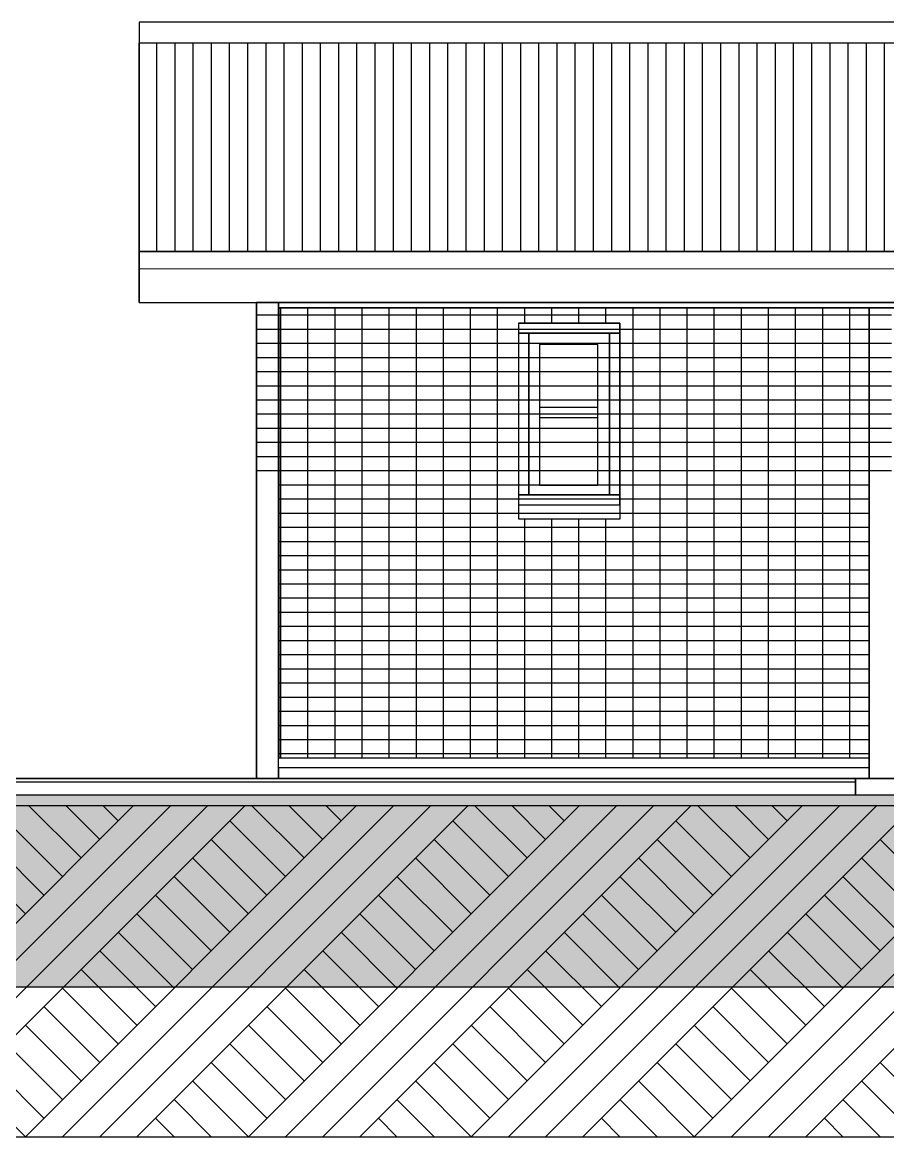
# Model space of a CAD drawing. Header units: millimetres. Extents: x -242231 to 419123, y -2399 to 525285.
# Drawn here: x -223797 to -219516, y 80180 to 85693 of the extents above; entities that cross this region are included whole.
import ezdxf

# ---------------------------------------------------------------- set-up
doc = ezdxf.new("R2010")
doc.units = ezdxf.units.MM
for name, color, linetype in [('2D lines', 7, 'Continuous'), ('Marker - Section', 7, 'Continuous'), ('Roof', 7, 'Continuous'), ('Slabs', 7, 'Continuous'), ('Walls', 7, 'Continuous')]:
    doc.layers.add(name, color=color, linetype=linetype)

msp = doc.modelspace()

# ---------------------------------------------------------------- hatches: boundary and pattern name
at = {"layer": 'Slabs', "linetype": 'Continuous', "lineweight": 0}
msp.add_hatch(color=255, dxfattribs=at).paths.add_polyline_path([(-224769.473, 80921.899), (-208934.275, 80921.899), (-208934.275, 81871.899), (-224769.473, 81871.899)], flags=0)

# ---------------------------------------------------------------- linework, layer by layer
for p, q in [((-214023.107, 85692.54), (-223218.604, 85692.54)), ((-223218.604, 85692.54), (-223218.604, 84558.44)), ((-223218.604, 84558.44), (-217513.506, 84558.44)), ((-217513.506, 84558.44), (-223218.604, 84558.44)), ((-223218.604, 84558.44), (-223218.604, 84306.417)), ((-223218.604, 84306.417), (-217513.37, 84306.417)), ((-222528.822, 84306.417), (-222638.822, 84306.417)), ((-222638.822, 84306.417), (-222638.822, 81951.95)), ((-217513.37, 84306.417), (-222528.825, 84306.417)), ((-222528.825, 84306.417), (-222528.825, 84279.372)), ((-222528.822, 81951.95), (-222528.822, 84306.417)), ((-222528.825, 84279.372), (-216834.657, 84279.372)), ((-219497.696, 84279.372), (-219607.696, 84279.372)), ((-219607.696, 84279.372), (-219607.696, 81951.95)), ((-220841.473, 84205.099), (-221341.473, 84205.099)), ((-221341.473, 84205.099), (-221341.473, 84155.099)), ((-220841.473, 84155.099), (-220841.473, 84205.099)), ((-221291.473, 84155.099), (-221341.473, 84155.099)), ((-221341.473, 84155.099), (-221341.473, 83355.099)), ((-221341.473, 84155.099), (-221291.473, 84155.099)), ((-220891.473, 84155.099), (-221291.473, 84155.099)), ((-221291.473, 84155.099), (-221291.473, 83355.099)), ((-221291.473, 83355.099), (-221291.473, 84155.099)), ((-221291.473, 84155.099), (-220891.473, 84155.099)), ((-220891.473, 83355.099), (-220891.473, 84155.099)), ((-220891.473, 84155.099), (-220841.473, 84155.099)), ((-220841.473, 84155.099), (-220891.473, 84155.099)), ((-220891.473, 84155.099), (-220891.473, 83355.099)), ((-220841.473, 83355.099), (-220841.473, 84155.099)), ((-221341.473, 83355.099), (-221291.473, 83355.099)), ((-221291.473, 83355.099), (-221341.473, 83355.099)), ((-221341.473, 83355.099), (-221341.473, 83305.099)), ((-221291.473, 83355.099), (-220891.473, 83355.099)), ((-220891.473, 83355.099), (-221291.473, 83355.099)), ((-220841.473, 83355.099), (-220891.473, 83355.099)), ((-220891.473, 83355.099), (-220841.473, 83355.099)), ((-220841.473, 83305.099), (-220841.473, 83355.099)), ((-221341.473, 83305.099), (-220841.473, 83305.099)), ((-219607.696, 82005.099), (-222528.822, 82005.099)), ((-222528.822, 82005.099), (-222528.822, 81951.95)), ((-219607.696, 81951.95), (-219607.696, 82005.099)), ((-219674.613, 81951.95), (-224706.757, 81951.95)), ((-222638.822, 81951.95), (-222528.822, 81951.95)), ((-222528.822, 81951.95), (-219674.613, 81951.95)), ((-219674.613, 81951.95), (-219607.696, 81951.95)), ((-216834.657, 81951.95), (-219674.613, 81951.95)), ((-219674.613, 81951.95), (-219674.613, 81871.899)), ((-219674.613, 81871.899), (-219674.613, 81951.95)), ((-219607.696, 81951.95), (-219497.696, 81951.95)), ((-224706.757, 81871.899), (-219674.613, 81871.899)), ((-219674.613, 81871.899), (-216834.657, 81871.899))]:
    msp.add_line(p, q)
at = {"layer": '2D lines', "linetype": 'Continuous'}
msp.add_line((-223218.604, 84475.099), (-217513.37, 84471.57), dxfattribs=at)
at = {"layer": 'Marker - Section', "linetype": 'Continuous'}
for p, q in [((-214359.112, 85589.48), (-223219.646, 85589.48)), ((-223219.646, 85589.48), (-223219.646, 84558.44)), ((-223219.646, 84558.44), (-217568.456, 84558.44)), ((-219607.696, 84280.515), (-222528.609, 84280.515)), ((-222528.609, 84280.515), (-222528.609, 82054.922)), ((-219607.696, 84206.772), (-219607.696, 84280.515)), ((-221341.217, 84204.808), (-220841.462, 84204.808)), ((-221341.217, 83234.646), (-221341.217, 84204.808)), ((-220841.462, 84204.808), (-220841.462, 83234.646)), ((-219607.696, 82493.236), (-219607.696, 84206.772)), ((-221238.917, 84098.783), (-221238.917, 83403.379)), ((-220949.781, 84098.783), (-221238.917, 84098.783)), ((-220949.781, 83403.379), (-220949.781, 84098.783)), ((-221238.917, 83786.945), (-221238.917, 83737.011)), ((-220949.125, 83786.945), (-221238.917, 83786.945)), ((-220949.125, 83737.011), (-220949.125, 83786.945)), ((-221238.917, 83737.011), (-220949.125, 83737.011)), ((-221238.917, 83403.379), (-220949.781, 83403.379)), ((-220841.462, 83234.646), (-221341.217, 83234.646)), ((-219607.696, 82054.922), (-219607.696, 82493.236)), ((-222528.609, 82054.922), (-219607.696, 82054.922)), ((-209275.803, 81817.105), (-233508.406, 81817.105)), ((-233508.406, 80180.428), (-200818.017, 80180.428))]:
    msp.add_line(p, q, dxfattribs=at)
at = {"layer": 'Marker - Section', "color": 251, "linetype": 'Continuous', "lineweight": 25}
for p, q in [((-223132.882, 85589.48), (-223132.882, 84558.44)), ((-223042.882, 85589.48), (-223042.882, 84558.44)), ((-222952.882, 85589.48), (-222952.882, 84558.44)), ((-222862.882, 85589.48), (-222862.882, 84558.44)), ((-222772.882, 85589.48), (-222772.882, 84558.44)), ((-222682.882, 85589.48), (-222682.882, 84558.44)), ((-222592.882, 85589.48), (-222592.882, 84558.44)), ((-222502.882, 85589.48), (-222502.882, 84558.44)), ((-222412.882, 85589.48), (-222412.882, 84558.44)), ((-222322.882, 85589.48), (-222322.882, 84558.44)), ((-222232.882, 85589.48), (-222232.882, 84558.44)), ((-222142.882, 85589.48), (-222142.882, 84558.44)), ((-222052.882, 85589.48), (-222052.882, 84558.44)), ((-221962.882, 85589.48), (-221962.882, 84558.44)), ((-221872.882, 85589.48), (-221872.882, 84558.44)), ((-221782.882, 85589.48), (-221782.882, 84558.44)), ((-221692.882, 85589.48), (-221692.882, 84558.44)), ((-221602.882, 85589.48), (-221602.882, 84558.44)), ((-221512.882, 85589.48), (-221512.882, 84558.44)), ((-221422.882, 85589.48), (-221422.882, 84558.44)), ((-221332.882, 85589.48), (-221332.882, 84558.44)), ((-221242.882, 85589.48), (-221242.882, 84558.44)), ((-221152.882, 85589.48), (-221152.882, 84558.44)), ((-221062.882, 85589.48), (-221062.882, 84558.44)), ((-220972.882, 85589.48), (-220972.882, 84558.44)), ((-220882.882, 85589.48), (-220882.882, 84558.44)), ((-220792.882, 85589.48), (-220792.882, 84558.44)), ((-220702.882, 85589.48), (-220702.882, 84558.44)), ((-220612.882, 85589.48), (-220612.882, 84558.44)), ((-220522.882, 85589.48), (-220522.882, 84558.44)), ((-220432.882, 85589.48), (-220432.882, 84558.44)), ((-220342.882, 85589.48), (-220342.882, 84558.44)), ((-220252.882, 85589.48), (-220252.882, 84558.44)), ((-220162.882, 85589.48), (-220162.882, 84558.44)), ((-220072.882, 85589.48), (-220072.882, 84558.44)), ((-219982.882, 85589.48), (-219982.882, 84558.44)), ((-219892.882, 85589.48), (-219892.882, 84558.44)), ((-219802.882, 85589.48), (-219802.882, 84558.44)), ((-219712.882, 85589.48), (-219712.882, 84558.44)), ((-219622.882, 85589.48), (-219622.882, 84558.44)), ((-219532.882, 85589.48), (-219532.882, 84558.44)), ((-222519.224, 84280.515), (-222519.224, 82054.922)), ((-222385.224, 84280.515), (-222385.224, 82054.922)), ((-222251.224, 84280.515), (-222251.224, 82054.922)), ((-222117.224, 84280.515), (-222117.224, 82054.922)), ((-221983.224, 84280.515), (-221983.224, 82054.922)), ((-221849.224, 84280.515), (-221849.224, 82054.922)), ((-221715.224, 84280.515), (-221715.224, 82054.922)), ((-221581.224, 84280.515), (-221581.224, 82054.922)), ((-221447.224, 84280.515), (-221447.224, 82054.922)), ((-221313.224, 84280.515), (-221313.224, 84204.808)), ((-221179.224, 84280.515), (-221179.224, 84204.808)), ((-221045.224, 84280.515), (-221045.224, 84204.808)), ((-220911.224, 84280.515), (-220911.224, 84204.808)), ((-220777.224, 84280.515), (-220777.224, 82054.922)), ((-220643.224, 84280.515), (-220643.224, 82054.922)), ((-220509.224, 84280.515), (-220509.224, 82054.922)), ((-220375.224, 84280.515), (-220375.224, 82054.922)), ((-220241.224, 84280.515), (-220241.224, 82054.922)), ((-220107.224, 84280.515), (-220107.224, 82054.922)), ((-219973.224, 84280.515), (-219973.224, 82054.922)), ((-219839.224, 84280.515), (-219839.224, 82054.922)), ((-219705.224, 84280.515), (-219705.224, 82054.922)), ((-221313.224, 83234.646), (-221313.224, 82054.922)), ((-221179.224, 83234.646), (-221179.224, 82054.922)), ((-221045.224, 83234.646), (-221045.224, 82054.922)), ((-220911.224, 83234.646), (-220911.224, 82054.922))]:
    msp.add_line(p, q, dxfattribs=at)
at = {"layer": 'Marker - Section', "color": 1, "linetype": 'Continuous', "lineweight": 0}
for p, q in [((-224884.861, 80180.428), (-223248.184, 81817.105)), ((-224701.014, 80180.428), (-223064.336, 81817.105)), ((-224517.166, 80180.428), (-222880.489, 81817.105)), ((-224333.318, 80180.428), (-222696.641, 81817.105)), ((-223781.775, 80180.428), (-222145.098, 81817.105)), ((-223506.003, 81559.286), (-223763.822, 81817.105)), ((-223597.927, 80180.428), (-221961.25, 81817.105)), ((-223414.079, 81651.21), (-223579.974, 81817.105)), ((-223414.079, 80180.428), (-221777.402, 81817.105)), ((-223322.155, 81743.134), (-223396.127, 81817.105)), ((-223230.231, 80180.428), (-221593.554, 81817.105)), ((-222678.688, 80180.428), (-221042.011, 81817.105)), ((-222402.917, 81559.286), (-222660.736, 81817.105)), ((-222494.84, 80180.428), (-220858.163, 81817.105)), ((-222310.993, 81651.21), (-222476.888, 81817.105)), ((-222310.993, 80180.428), (-220674.315, 81817.105)), ((-222219.069, 81743.134), (-222293.04, 81817.105)), ((-222127.145, 80180.428), (-220490.468, 81817.105)), ((-221575.602, 80180.428), (-219938.924, 81817.105)), ((-221299.83, 81559.286), (-221557.649, 81817.105)), ((-221391.754, 80180.428), (-219755.077, 81817.105)), ((-221207.906, 81651.21), (-221373.801, 81817.105)), ((-221207.906, 80180.428), (-219571.229, 81817.105)), ((-221115.982, 81743.134), (-221189.954, 81817.105)), ((-221024.058, 80180.428), (-219387.381, 81817.105)), ((-220472.515, 80180.428), (-218835.838, 81817.105)), ((-220196.744, 81559.286), (-220454.563, 81817.105)), ((-220288.667, 80180.428), (-218651.99, 81817.105)), ((-220104.82, 81651.21), (-220270.715, 81817.105)), ((-220104.82, 80180.428), (-218468.142, 81817.105)), ((-220012.896, 81743.134), (-220086.867, 81817.105)), ((-219920.972, 80180.428), (-218284.295, 81817.105)), ((-223597.927, 81467.362), (-223873.699, 81743.134)), ((-222494.84, 81467.362), (-222770.612, 81743.134)), ((-221391.754, 81467.362), (-221667.526, 81743.134)), ((-220288.667, 81467.362), (-220564.439, 81743.134)), ((-223689.851, 81375.438), (-223965.623, 81651.21)), ((-222586.764, 81375.438), (-222862.536, 81651.21)), ((-221483.678, 81375.438), (-221759.449, 81651.21)), ((-220380.591, 81375.438), (-220656.363, 81651.21)), ((-219277.505, 81375.438), (-219553.276, 81651.21)), ((-223781.775, 81283.514), (-224057.546, 81559.286)), ((-222678.688, 81283.514), (-222954.46, 81559.286)), ((-221575.602, 81283.514), (-221851.373, 81559.286)), ((-220472.515, 81283.514), (-220748.287, 81559.286)), ((-219369.429, 81283.514), (-219645.2, 81559.286)), ((-222770.612, 81191.59), (-223046.384, 81467.362)), ((-221667.526, 81191.59), (-221943.297, 81467.362)), ((-220564.439, 81191.59), (-220840.211, 81467.362)), ((-219461.352, 81191.59), (-219737.124, 81467.362)), ((-222862.536, 81099.666), (-223138.308, 81375.438)), ((-221759.449, 81099.666), (-222035.221, 81375.438)), ((-220656.363, 81099.666), (-220932.135, 81375.438)), ((-219553.276, 81099.666), (-219829.048, 81375.438)), ((-222954.46, 81007.743), (-223230.231, 81283.514)), ((-221851.373, 81007.743), (-222127.145, 81283.514)), ((-220748.287, 81007.743), (-221024.058, 81283.514)), ((-219645.2, 81007.743), (-219920.972, 81283.514)), ((-223046.384, 80915.819), (-223322.155, 81191.59)), ((-221943.297, 80915.819), (-222219.069, 81191.59)), ((-220840.211, 80915.819), (-221115.982, 81191.59)), ((-219737.124, 80915.819), (-220012.896, 81191.59)), ((-223138.308, 80823.895), (-223414.079, 81099.666)), ((-222035.221, 80823.895), (-222310.993, 81099.666)), ((-220932.135, 80823.895), (-221207.906, 81099.666)), ((-219829.048, 80823.895), (-220104.82, 81099.666)), ((-223230.231, 80731.971), (-223506.003, 81007.743)), ((-222127.145, 80731.971), (-222402.917, 81007.743)), ((-221024.058, 80731.971), (-221299.83, 81007.743)), ((-219920.972, 80731.971), (-220196.744, 81007.743)), ((-223322.155, 80640.047), (-223597.927, 80915.819)), ((-222219.069, 80640.047), (-222494.84, 80915.819)), ((-221115.982, 80640.047), (-221391.754, 80915.819)), ((-220012.896, 80640.047), (-220288.667, 80915.819)), ((-223414.079, 80548.123), (-223689.851, 80823.895)), ((-222310.993, 80548.123), (-222586.764, 80823.895)), ((-221207.906, 80548.123), (-221483.678, 80823.895)), ((-220104.82, 80548.123), (-220380.591, 80823.895)), ((-223506.003, 80456.199), (-223781.775, 80731.971)), ((-222402.917, 80456.199), (-222678.688, 80731.971)), ((-221299.83, 80456.199), (-221575.602, 80731.971)), ((-220196.744, 80456.199), (-220472.515, 80731.971)), ((-223597.927, 80364.275), (-223873.699, 80640.047)), ((-222494.84, 80364.275), (-222770.612, 80640.047)), ((-221391.754, 80364.275), (-221667.526, 80640.047)), ((-220288.667, 80364.275), (-220564.439, 80640.047)), ((-223689.851, 80272.352), (-223965.623, 80548.123)), ((-222586.764, 80272.352), (-222862.536, 80548.123)), ((-221483.678, 80272.352), (-221759.449, 80548.123)), ((-220380.591, 80272.352), (-220656.363, 80548.123)), ((-219277.505, 80272.352), (-219553.276, 80548.123)), ((-223781.775, 80180.428), (-224057.546, 80456.199)), ((-222678.688, 80180.428), (-222954.46, 80456.199)), ((-221575.602, 80180.428), (-221851.373, 80456.199)), ((-220472.515, 80180.428), (-220748.287, 80456.199)), ((-219369.429, 80180.428), (-219645.2, 80456.199)), ((-222862.536, 80180.428), (-223046.384, 80364.275)), ((-221759.449, 80180.428), (-221943.297, 80364.275)), ((-220656.363, 80180.428), (-220840.211, 80364.275)), ((-219553.276, 80180.428), (-219737.124, 80364.275)), ((-223046.384, 80180.428), (-223138.308, 80272.352)), ((-221943.297, 80180.428), (-222035.221, 80272.352)), ((-220840.211, 80180.428), (-220932.135, 80272.352)), ((-219737.124, 80180.428), (-219829.048, 80272.352)), ((-221024.058, 80180.428), (-221024.058, 80180.428)), ((-219920.972, 80180.428), (-219920.972, 80180.428))]:
    msp.add_line(p, q, dxfattribs=at)
at = {"layer": 'Roof', "linetype": 'Continuous'}
for p, q in [((-214023.107, 85692.54), (-223218.604, 85692.54)), ((-223218.604, 85692.54), (-223218.604, 84558.44)), ((-223218.604, 84558.44), (-217513.506, 84558.44)), ((-223218.604, 84306.417), (-223218.604, 84558.44)), ((-223218.604, 84306.417), (-217513.37, 84306.417))]:
    msp.add_line(p, q, dxfattribs=at)
at = {"layer": 'Slabs', "linetype": 'Continuous'}
for p, q in [((-224706.757, 81951.95), (-219674.613, 81951.95)), ((-219674.613, 81951.95), (-214433.524, 81951.95)), ((-219674.613, 81871.899), (-219674.613, 81951.95)), ((-224769.473, 81871.899), (-208934.275, 81871.899)), ((-224769.473, 80921.899), (-208934.275, 80921.899))]:
    msp.add_line(p, q, dxfattribs=at)
at = {"layer": 'Slabs', "color": 251, "linetype": 'Continuous', "lineweight": 25}
msp.add_line((-224706.757, 81935.099), (-219674.613, 81935.099), dxfattribs=at)
at = {"layer": 'Walls', "linetype": 'Continuous'}
for p, q in [((-222638.822, 81951.95), (-222638.822, 84306.417)), ((-222528.825, 84279.372), (-222528.825, 84306.417)), ((-216834.657, 84279.372), (-222528.825, 84279.372)), ((-222528.822, 81951.95), (-222528.822, 84279.372)), ((-219607.696, 81951.95), (-219607.696, 84279.372)), ((-221341.473, 84205.099), (-221341.473, 83305.099)), ((-220841.473, 84205.099), (-221341.473, 84205.099)), ((-220841.473, 83305.099), (-220841.473, 84205.099)), ((-221291.473, 84155.099), (-221291.473, 83355.099)), ((-220891.473, 84155.099), (-221291.473, 84155.099)), ((-220891.473, 83355.099), (-220891.473, 84155.099)), ((-221291.473, 83355.099), (-220891.473, 83355.099)), ((-221341.473, 83305.099), (-220841.473, 83305.099)), ((-219607.696, 82005.099), (-222528.822, 82005.099))]:
    msp.add_line(p, q, dxfattribs=at)
at = {"layer": 'Walls', "color": 251, "linetype": 'Continuous', "lineweight": 25}
for p, q in [((-222638.822, 84245.099), (-222528.822, 84245.099)), ((-222528.824, 84245.099), (-219607.696, 84245.099)), ((-219607.696, 84245.099), (-219497.696, 84245.099)), ((-222638.822, 84175.099), (-222528.822, 84175.099)), ((-222528.824, 84175.099), (-221341.473, 84175.099)), ((-221341.473, 84175.099), (-220841.473, 84175.099)), ((-220841.473, 84175.099), (-219607.696, 84175.099)), ((-219607.696, 84175.099), (-219497.696, 84175.099)), ((-222638.822, 84105.099), (-222528.822, 84105.099)), ((-222528.824, 84105.099), (-221341.473, 84105.099)), ((-221341.473, 84105.099), (-221291.473, 84105.099)), ((-221291.473, 84105.099), (-220891.473, 84105.099)), ((-220891.473, 84105.099), (-220841.473, 84105.099)), ((-220841.473, 84105.099), (-219607.696, 84105.099)), ((-219607.696, 84105.099), (-219497.696, 84105.099)), ((-222638.822, 84035.099), (-222528.822, 84035.099)), ((-222528.824, 84035.099), (-221341.473, 84035.099)), ((-221341.473, 84035.099), (-221291.473, 84035.099)), ((-221291.473, 84035.099), (-220891.473, 84035.099)), ((-220891.473, 84035.099), (-220841.473, 84035.099)), ((-220841.473, 84035.099), (-219607.696, 84035.099)), ((-219607.696, 84035.099), (-219497.696, 84035.099)), ((-222638.822, 83965.099), (-222528.822, 83965.099)), ((-222528.824, 83965.099), (-221341.473, 83965.099)), ((-221341.473, 83965.099), (-221291.473, 83965.099)), ((-221291.473, 83965.099), (-220891.473, 83965.099)), ((-220891.473, 83965.099), (-220841.473, 83965.099)), ((-220841.473, 83965.099), (-219607.696, 83965.099)), ((-219607.696, 83965.099), (-219497.696, 83965.099)), ((-222638.822, 83895.099), (-222528.822, 83895.099)), ((-222528.824, 83895.099), (-221341.473, 83895.099)), ((-221341.473, 83895.099), (-221291.473, 83895.099)), ((-221291.473, 83895.099), (-220891.473, 83895.099)), ((-220891.473, 83895.099), (-220841.473, 83895.099)), ((-220841.473, 83895.099), (-219607.696, 83895.099)), ((-219607.696, 83895.099), (-219497.696, 83895.099)), ((-222638.822, 83825.099), (-222528.822, 83825.099)), ((-222528.824, 83825.099), (-221341.473, 83825.099)), ((-221341.473, 83825.099), (-221291.473, 83825.099)), ((-221291.473, 83825.099), (-220891.473, 83825.099)), ((-220891.473, 83825.099), (-220841.473, 83825.099)), ((-220841.473, 83825.099), (-219607.696, 83825.099)), ((-219607.696, 83825.099), (-219497.696, 83825.099)), ((-222638.822, 83755.099), (-222528.822, 83755.099)), ((-222528.824, 83755.099), (-221341.473, 83755.099)), ((-221341.473, 83755.099), (-221291.473, 83755.099)), ((-221291.473, 83755.099), (-220891.473, 83755.099)), ((-220891.473, 83755.099), (-220841.473, 83755.099)), ((-220841.473, 83755.099), (-219607.696, 83755.099)), ((-219607.696, 83755.099), (-219497.696, 83755.099)), ((-222638.822, 83685.099), (-222528.822, 83685.099)), ((-222528.824, 83685.099), (-221341.473, 83685.099)), ((-221341.473, 83685.099), (-221291.473, 83685.099)), ((-221291.473, 83685.099), (-220891.473, 83685.099)), ((-220891.473, 83685.099), (-220841.473, 83685.099)), ((-220841.473, 83685.099), (-219607.696, 83685.099)), ((-219607.696, 83685.099), (-219497.696, 83685.099)), ((-222638.822, 83615.099), (-222528.822, 83615.099)), ((-222528.824, 83615.099), (-221341.473, 83615.099)), ((-221341.473, 83615.099), (-221291.473, 83615.099)), ((-221291.473, 83615.099), (-220891.473, 83615.099)), ((-220891.473, 83615.099), (-220841.473, 83615.099)), ((-220841.473, 83615.099), (-219607.696, 83615.099)), ((-219607.696, 83615.099), (-219497.696, 83615.099)), ((-222638.822, 83545.099), (-222528.822, 83545.099)), ((-222528.824, 83545.099), (-221341.473, 83545.099)), ((-221341.473, 83545.099), (-221291.473, 83545.099)), ((-221291.473, 83545.099), (-220891.473, 83545.099)), ((-220891.473, 83545.099), (-220841.473, 83545.099)), ((-220841.473, 83545.099), (-219607.696, 83545.099)), ((-219607.696, 83545.099), (-219497.696, 83545.099)), ((-222638.822, 83475.099), (-222528.822, 83475.099)), ((-222528.824, 83475.099), (-221341.473, 83475.099)), ((-221341.473, 83475.099), (-221291.473, 83475.099)), ((-221291.473, 83475.099), (-220891.473, 83475.099)), ((-220891.473, 83475.099), (-220841.473, 83475.099)), ((-220841.473, 83475.099), (-219607.696, 83475.099)), ((-219607.696, 83475.099), (-219497.696, 83475.099)), ((-222528.824, 83405.099), (-221341.473, 83405.099)), ((-221341.473, 83405.099), (-221291.473, 83405.099)), ((-221291.473, 83405.099), (-220891.473, 83405.099)), ((-220891.473, 83405.099), (-220841.473, 83405.099)), ((-220841.473, 83405.099), (-219607.696, 83405.099)), ((-222528.824, 83335.099), (-221341.473, 83335.099)), ((-221341.473, 83335.099), (-220841.473, 83335.099)), ((-220841.473, 83335.099), (-219607.696, 83335.099)), ((-222528.824, 83265.099), (-219607.696, 83265.099)), ((-222528.823, 83195.099), (-219607.696, 83195.099)), ((-222528.823, 83125.099), (-219607.696, 83125.099)), ((-222528.823, 83055.099), (-219607.696, 83055.099)), ((-222528.823, 82985.099), (-219607.696, 82985.099)), ((-222528.823, 82915.099), (-219607.696, 82915.099)), ((-222528.823, 82845.099), (-219607.696, 82845.099)), ((-222528.823, 82775.099), (-219607.696, 82775.099)), ((-222528.823, 82705.099), (-219607.696, 82705.099)), ((-222528.823, 82635.099), (-219607.696, 82635.099)), ((-222528.823, 82565.099), (-219607.696, 82565.099)), ((-222528.823, 82495.099), (-219607.696, 82495.099)), ((-222528.823, 82425.099), (-219607.696, 82425.099)), ((-222528.823, 82355.099), (-219607.696, 82355.099)), ((-222528.823, 82285.099), (-219607.696, 82285.099)), ((-222528.822, 82215.099), (-219607.696, 82215.099)), ((-222528.822, 82145.099), (-219607.696, 82145.099)), ((-222528.822, 82075.099), (-219607.696, 82075.099))]:
    msp.add_line(p, q, dxfattribs=at)

doc.saveas('drawing.dxf')
